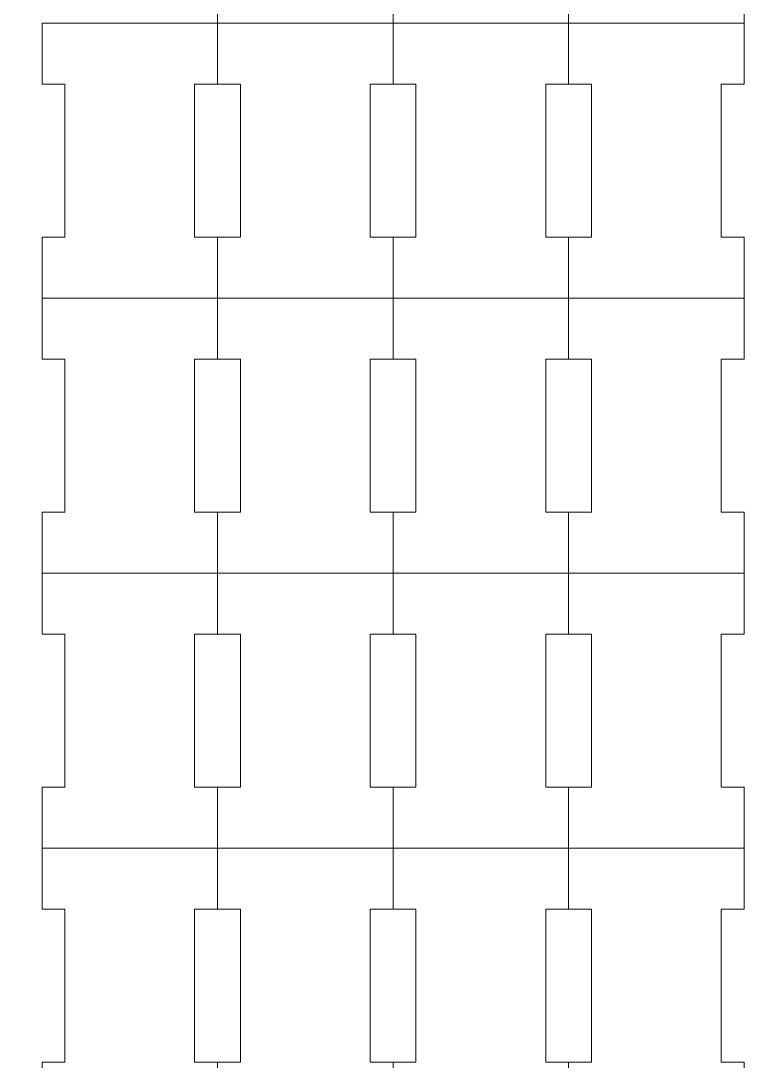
# Model space of a CAD drawing. Header units: millimetres. Extents: x -695 to 222, y -259 to 444.
# Drawn here: x 127.6 to 222.3, y 66.6 to 203 of the extents above; entities that cross this region are included whole.
import ezdxf

# ---------------------------------------------------------------- set-up
doc = ezdxf.new("R2010")
doc.units = ezdxf.units.MM
doc.header["$MEASUREMENT"] = 0
doc.layers.add('Camada 1', color=7, linetype='Continuous')

msp = doc.modelspace()

# ---------------------------------------------------------------- linework, layer by layer
at = {"layer": 'Camada 1', "color": 250, "lineweight": 9}
for points, knots in [([(154.7426, -174.9683), (154.7426, -174.9683), (154.6565, -174.9207), (154.6565, -174.9207), (154.6565, -174.9207), (154.4262, -174.7937), (154.195, -174.666), (153.9602, -174.5358), (153.9602, -174.5358), (135.4719, -163.0788), (135.844, -157.5013), (124.2362, -140.2521), (124.2362, -140.2521), (124.2362, -140.2521), (62.4888, -34.5565), (62.4888, -34.5565), (62.4888, -34.5565), (44.5784, -3.535), (17.9238, 41.3993), (0.0134, 72.4199), (0.0134, 72.4199), (-10.9435, 91.3978), (-12.6405, 95.4556), (-13.0009, 116.2374), (-13.0009, 116.2374), (-12.3235, 137.9772), (-7.3072, 140.444), (1.8275, 159.1211), (1.8275, 159.1211), (1.8275, 159.1211), (62.489, 265.444), (62.489, 265.444), (62.489, 265.444), (80.3989, 296.4654), (105.9857, 342.0165), (123.8953, 373.0373), (123.8953, 373.0373), (134.8521, 392.0151), (136.8375, 395.1035), (154.6551, 405.8073)], [0, 0, 0, 0, 0.09090909, 0.09090909, 0.09090909, 0.09090909, 0.18181818, 0.18181818, 0.18181818, 0.18181818, 0.27272727, 0.27272727, 0.27272727, 0.27272727, 0.36363636, 0.36363636, 0.36363636, 0.36363636, 0.45454545, 0.45454545, 0.45454545, 0.45454545, 0.54545455, 0.54545455, 0.54545455, 0.54545455, 0.63636364, 0.63636364, 0.63636364, 0.63636364, 0.72727273, 0.72727273, 0.72727273, 0.72727273, 0.81818182, 0.81818182, 0.81818182, 0.81818182, 1, 1, 1, 1]), ([(172.5403, 374.8289), (172.5403, 374.8289), (167.1963, 384.085), (167.1963, 384.085), (167.1963, 384.085), (167.1963, 384.085), (173.1469, 385.0678), (173.1469, 385.0678), (173.1469, 385.0678), (173.1469, 385.0678), (164.3993, 400.3139), (164.3993, 400.3139), (164.3993, 400.3139), (164.3993, 400.3139), (160.283, 396.0595), (160.283, 396.0595), (160.283, 396.0595), (160.283, 396.0595), (154.6551, 405.8073), (154.6551, 405.8073), (154.6551, 405.8073), (154.6551, 405.8073), (160.283, 396.0595), (160.283, 396.0595), (160.283, 396.0595), (160.283, 396.0595), (164.3993, 400.3139), (164.3993, 400.3139), (164.3993, 400.3139), (164.3993, 400.3139), (173.1469, 385.0678), (173.1469, 385.0678), (173.1469, 385.0678), (173.1469, 385.0678), (167.1963, 384.085), (167.1963, 384.085), (167.1963, 384.085), (167.1963, 384.085), (172.5403, 374.8289), (172.5403, 374.8289), (172.5403, 374.8289), (172.5403, 374.8289), (172.5036, 374.8068), (172.5036, 374.8068), (172.5036, 374.8068), (157.1657, 365.5457), (154.7163, 362.2764), (145.0626, 345.5552), (145.0626, 345.5552), (129.0636, 317.8437), (106.2066, 277.1525), (90.2073, 249.4408), (90.2073, 249.4408), (90.2073, 249.4408), (36.018, 154.4613), (36.018, 154.4613), (36.018, 154.4613), (27.8576, 137.7768), (23.3765, 135.5732), (22.7714, 116.1527), (22.7714, 116.1527), (23.0934, 97.5881), (24.6095, 93.9631), (34.3972, 77.0102), (34.3972, 77.0102), (50.3966, 49.2988), (74.2079, 9.1587), (90.2073, -18.5531), (90.2073, -18.5531), (90.2073, -18.5531), (145.3668, -112.9723), (145.3668, -112.9723), (145.3668, -112.9723), (155.7364, -128.3812), (155.4038, -133.3638), (171.9196, -143.5984), (171.9196, -143.5984), (171.9196, -143.5984), (172.5403, -143.9415), (172.5403, -143.9415), (172.5403, -143.9415), (172.5403, -143.9415), (167.1965, -153.1975), (167.1965, -153.1975), (167.1965, -153.1975), (167.1965, -153.1975), (163.3701, -148.5356), (163.3701, -148.5356), (163.3701, -148.5356), (163.3701, -148.5356), (154.5404, -163.7341), (154.5404, -163.7341), (154.5404, -163.7341), (154.5404, -163.7341), (160.283, -165.1723), (160.283, -165.1723), (160.283, -165.1723), (160.283, -165.1723), (154.6551, -174.9199), (154.6551, -174.9199), (154.6551, -174.9199), (154.6551, -174.9199), (160.283, -165.1723), (160.283, -165.1723), (160.283, -165.1723), (160.283, -165.1723), (154.5404, -163.7341), (154.5404, -163.7341), (154.5404, -163.7341), (154.5404, -163.7341), (163.3701, -148.5356), (163.3701, -148.5356), (163.3701, -148.5356), (163.3701, -148.5356), (167.1965, -153.1975), (167.1965, -153.1975), (167.1965, -153.1975), (167.1965, -153.1975), (172.5403, -143.9415), (172.5403, -143.9415), (172.5403, -143.9415), (172.5403, -143.9415), (172.5836, -143.9654), (172.5836, -143.9654)], [0, 0, 0, 0, 0.03125, 0.03125, 0.03125, 0.03125, 0.0625, 0.0625, 0.0625, 0.0625, 0.09375, 0.09375, 0.09375, 0.09375, 0.125, 0.125, 0.125, 0.125, 0.15625, 0.15625, 0.15625, 0.15625, 0.1875, 0.1875, 0.1875, 0.1875, 0.21875, 0.21875, 0.21875, 0.21875, 0.25, 0.25, 0.25, 0.25, 0.28125, 0.28125, 0.28125, 0.28125, 0.3125, 0.3125, 0.3125, 0.3125, 0.34375, 0.34375, 0.34375, 0.34375, 0.375, 0.375, 0.375, 0.375, 0.40625, 0.40625, 0.40625, 0.40625, 0.4375, 0.4375, 0.4375, 0.4375, 0.46875, 0.46875, 0.46875, 0.46875, 0.5, 0.5, 0.5, 0.5, 0.53125, 0.53125, 0.53125, 0.53125, 0.5625, 0.5625, 0.5625, 0.5625, 0.59375, 0.59375, 0.59375, 0.59375, 0.625, 0.625, 0.625, 0.625, 0.65625, 0.65625, 0.65625, 0.65625, 0.6875, 0.6875, 0.6875, 0.6875, 0.71875, 0.71875, 0.71875, 0.71875, 0.75, 0.75, 0.75, 0.75, 0.78125, 0.78125, 0.78125, 0.78125, 0.8125, 0.8125, 0.8125, 0.8125, 0.84375, 0.84375, 0.84375, 0.84375, 0.875, 0.875, 0.875, 0.875, 0.90625, 0.90625, 0.90625, 0.90625, 0.9375, 0.9375, 0.9375, 0.9375, 1, 1, 1, 1]), ([(202.7188, -177.8596), (202.7188, -177.8596), (202.6327, -177.812), (202.6327, -177.812), (202.6327, -177.812), (202.4024, -177.685), (202.1712, -177.5573), (201.9364, -177.4271), (201.9364, -177.4271), (183.4481, -165.9701), (183.8202, -160.3926), (172.2124, -143.1434), (172.2124, -143.1434), (172.2124, -143.1434), (110.465, -37.4478), (110.465, -37.4478), (110.465, -37.4478), (92.5546, -6.4263), (65.9, 38.508), (47.9896, 69.5286), (47.9896, 69.5286), (37.0327, 88.5065), (35.3357, 92.5643), (34.9753, 113.3461), (34.9753, 113.3461), (35.6527, 135.0859), (40.669, 137.5527), (49.8037, 156.2298), (49.8037, 156.2298), (49.8037, 156.2298), (110.4652, 262.5527), (110.4652, 262.5527), (110.4652, 262.5527), (128.3751, 293.5741), (153.9619, 339.1252), (171.8715, 370.146), (171.8715, 370.146), (182.8283, 389.1238), (184.8137, 392.2122), (202.6313, 402.916)], [0, 0, 0, 0, 0.09090909, 0.09090909, 0.09090909, 0.09090909, 0.18181818, 0.18181818, 0.18181818, 0.18181818, 0.27272727, 0.27272727, 0.27272727, 0.27272727, 0.36363636, 0.36363636, 0.36363636, 0.36363636, 0.45454545, 0.45454545, 0.45454545, 0.45454545, 0.54545455, 0.54545455, 0.54545455, 0.54545455, 0.63636364, 0.63636364, 0.63636364, 0.63636364, 0.72727273, 0.72727273, 0.72727273, 0.72727273, 0.81818182, 0.81818182, 0.81818182, 0.81818182, 1, 1, 1, 1]), ([(220.5165, 371.9376), (220.5165, 371.9376), (215.1725, 381.1937), (215.1725, 381.1937), (215.1725, 381.1937), (215.1725, 381.1937), (221.1231, 382.1765), (221.1231, 382.1765), (221.1231, 382.1765), (221.1231, 382.1765), (212.3755, 397.4226), (212.3755, 397.4226), (212.3755, 397.4226), (212.3755, 397.4226), (208.2592, 393.1682), (208.2592, 393.1682), (208.2592, 393.1682), (208.2592, 393.1682), (202.6313, 402.916), (202.6313, 402.916), (202.6313, 402.916), (202.6313, 402.916), (208.2592, 393.1682), (208.2592, 393.1682), (208.2592, 393.1682), (208.2592, 393.1682), (212.3755, 397.4226), (212.3755, 397.4226), (212.3755, 397.4226), (212.3755, 397.4226), (221.1231, 382.1765), (221.1231, 382.1765), (221.1231, 382.1765), (221.1231, 382.1765), (215.1725, 381.1937), (215.1725, 381.1937), (215.1725, 381.1937), (215.1725, 381.1937), (220.5165, 371.9376), (220.5165, 371.9376), (220.5165, 371.9376), (220.5165, 371.9376), (220.4798, 371.9155), (220.4798, 371.9155), (220.4798, 371.9155), (205.1419, 362.6544), (202.6925, 359.3851), (193.0388, 342.6639), (193.0388, 342.6639), (177.0398, 314.9524), (154.1828, 274.2612), (138.1835, 246.5495), (138.1835, 246.5495), (138.1835, 246.5495), (83.9942, 151.57), (83.9942, 151.57), (83.9942, 151.57), (75.8338, 134.8855), (71.3527, 132.6819), (70.7476, 113.2614), (70.7476, 113.2614), (71.0696, 94.6968), (72.5857, 91.0718), (82.3734, 74.1189), (82.3734, 74.1189), (98.3728, 46.4075), (122.1841, 6.2674), (138.1835, -21.4444), (138.1835, -21.4444), (138.1835, -21.4444), (193.343, -115.8636), (193.343, -115.8636), (193.343, -115.8636), (203.7126, -131.2725), (203.38, -136.2551), (219.8958, -146.4897), (219.8958, -146.4897), (219.8958, -146.4897), (220.5165, -146.8328), (220.5165, -146.8328), (220.5165, -146.8328), (220.5165, -146.8328), (215.1727, -156.0888), (215.1727, -156.0888), (215.1727, -156.0888), (215.1727, -156.0888), (211.3463, -151.4269), (211.3463, -151.4269), (211.3463, -151.4269), (211.3463, -151.4269), (202.5166, -166.6254), (202.5166, -166.6254), (202.5166, -166.6254), (202.5166, -166.6254), (208.2592, -168.0636), (208.2592, -168.0636), (208.2592, -168.0636), (208.2592, -168.0636), (202.6313, -177.8112), (202.6313, -177.8112), (202.6313, -177.8112), (202.6313, -177.8112), (208.2592, -168.0636), (208.2592, -168.0636), (208.2592, -168.0636), (208.2592, -168.0636), (202.5166, -166.6254), (202.5166, -166.6254), (202.5166, -166.6254), (202.5166, -166.6254), (211.3463, -151.4269), (211.3463, -151.4269), (211.3463, -151.4269), (211.3463, -151.4269), (215.1727, -156.0888), (215.1727, -156.0888), (215.1727, -156.0888), (215.1727, -156.0888), (220.5165, -146.8328), (220.5165, -146.8328), (220.5165, -146.8328), (220.5165, -146.8328), (220.5598, -146.8567), (220.5598, -146.8567)], [0, 0, 0, 0, 0.03125, 0.03125, 0.03125, 0.03125, 0.0625, 0.0625, 0.0625, 0.0625, 0.09375, 0.09375, 0.09375, 0.09375, 0.125, 0.125, 0.125, 0.125, 0.15625, 0.15625, 0.15625, 0.15625, 0.1875, 0.1875, 0.1875, 0.1875, 0.21875, 0.21875, 0.21875, 0.21875, 0.25, 0.25, 0.25, 0.25, 0.28125, 0.28125, 0.28125, 0.28125, 0.3125, 0.3125, 0.3125, 0.3125, 0.34375, 0.34375, 0.34375, 0.34375, 0.375, 0.375, 0.375, 0.375, 0.40625, 0.40625, 0.40625, 0.40625, 0.4375, 0.4375, 0.4375, 0.4375, 0.46875, 0.46875, 0.46875, 0.46875, 0.5, 0.5, 0.5, 0.5, 0.53125, 0.53125, 0.53125, 0.53125, 0.5625, 0.5625, 0.5625, 0.5625, 0.59375, 0.59375, 0.59375, 0.59375, 0.625, 0.625, 0.625, 0.625, 0.65625, 0.65625, 0.65625, 0.65625, 0.6875, 0.6875, 0.6875, 0.6875, 0.71875, 0.71875, 0.71875, 0.71875, 0.75, 0.75, 0.75, 0.75, 0.78125, 0.78125, 0.78125, 0.78125, 0.8125, 0.8125, 0.8125, 0.8125, 0.84375, 0.84375, 0.84375, 0.84375, 0.875, 0.875, 0.875, 0.875, 0.90625, 0.90625, 0.90625, 0.90625, 0.9375, 0.9375, 0.9375, 0.9375, 1, 1, 1, 1])]:
    msp.add_open_spline(points, degree=3, knots=knots, dxfattribs=at)
at = {"layer": 'Camada 1', "color": 250, "lineweight": 20}
for points in [[(156.3302, 202.6761), (156.3302, 202.6761), (156.3302, 202.6762), (156.3302, 202.6762), (156.3302, 202.6762), (156.3302, 202.6762), (173.3302, 202.6762), (173.3302, 202.6762), (173.3302, 202.6762), (173.3302, 202.6762), (173.3302, 202.6761), (173.3302, 202.6761), (173.3302, 202.6761), (173.3302, 202.6761), (176.3302, 202.6761), (176.3302, 202.6761), (176.3302, 202.6761), (176.3302, 202.6761), (176.3302, 210.6761), (176.3302, 210.6761), (176.3302, 210.6761), (176.3302, 210.6761), (173.3302, 210.6761), (173.3302, 210.6761), (173.3302, 210.6761), (173.3302, 210.6761), (173.3302, 230.7353), (173.3302, 230.7353), (173.3302, 230.7353), (173.3302, 230.7353), (176.3302, 230.7353), (176.3302, 230.7353), (176.3302, 230.7353), (176.3302, 230.7353), (176.3302, 238.7353), (176.3302, 238.7353), (176.3302, 238.7353), (176.3302, 238.7353), (173.3302, 238.7353), (173.3302, 238.7353), (173.3302, 238.7353), (173.3302, 238.7353), (173.3302, 238.7352), (173.3302, 238.7352), (173.3302, 238.7352), (173.3302, 238.7352), (156.3302, 238.7352), (156.3302, 238.7352), (156.3302, 238.7352), (156.3302, 238.7352), (156.3302, 238.7353), (156.3302, 238.7353), (156.3302, 238.7353), (156.3302, 238.7353), (153.3302, 238.7353), (153.3302, 238.7353), (153.3302, 238.7353), (153.3302, 238.7353), (153.3302, 230.7353), (153.3302, 230.7353), (153.3302, 230.7353), (153.3302, 230.7353), (156.3302, 230.7353), (156.3302, 230.7353), (156.3302, 230.7353), (156.3302, 230.7353), (156.3302, 210.6761), (156.3302, 210.6761), (156.3302, 210.6761), (156.3302, 210.6761), (153.3302, 210.6761), (153.3302, 210.6761), (153.3302, 210.6761), (153.3302, 210.6761), (153.3302, 202.6761), (153.3302, 202.6761), (153.3302, 202.6761), (153.3302, 202.6761), (156.3302, 202.6761), (156.3302, 202.6761)], [(196.3302, 202.6761), (196.3302, 202.6761), (196.3302, 202.6762), (196.3302, 202.6762), (196.3302, 202.6762), (196.3302, 202.6762), (179.3302, 202.6762), (179.3302, 202.6762), (179.3302, 202.6762), (179.3302, 202.6762), (179.3302, 202.6761), (179.3302, 202.6761), (179.3302, 202.6761), (179.3302, 202.6761), (176.3302, 202.6761), (176.3302, 202.6761), (176.3302, 202.6761), (176.3302, 202.6761), (176.3302, 210.6761), (176.3302, 210.6761), (176.3302, 210.6761), (176.3302, 210.6761), (179.3302, 210.6761), (179.3302, 210.6761), (179.3302, 210.6761), (179.3302, 210.6761), (179.3302, 230.7353), (179.3302, 230.7353), (179.3302, 230.7353), (179.3302, 230.7353), (176.3302, 230.7353), (176.3302, 230.7353), (176.3302, 230.7353), (176.3302, 230.7353), (176.3302, 238.7353), (176.3302, 238.7353), (176.3302, 238.7353), (176.3302, 238.7353), (179.3302, 238.7353), (179.3302, 238.7353), (179.3302, 238.7353), (179.3302, 238.7353), (179.3302, 238.7352), (179.3302, 238.7352), (179.3302, 238.7352), (179.3302, 238.7352), (196.3302, 238.7352), (196.3302, 238.7352), (196.3302, 238.7352), (196.3302, 238.7352), (196.3302, 238.7353), (196.3302, 238.7353), (196.3302, 238.7353), (196.3302, 238.7353), (199.3302, 238.7353), (199.3302, 238.7353), (199.3302, 238.7353), (199.3302, 238.7353), (199.3302, 230.7353), (199.3302, 230.7353), (199.3302, 230.7353), (199.3302, 230.7353), (196.3302, 230.7353), (196.3302, 230.7353), (196.3302, 230.7353), (196.3302, 230.7353), (196.3302, 210.6761), (196.3302, 210.6761), (196.3302, 210.6761), (196.3302, 210.6761), (199.3302, 210.6761), (199.3302, 210.6761), (199.3302, 210.6761), (199.3302, 210.6761), (199.3302, 202.6761), (199.3302, 202.6761), (199.3302, 202.6761), (199.3302, 202.6761), (196.3302, 202.6761), (196.3302, 202.6761)], [(202.3302, 202.6761), (202.3302, 202.6761), (202.3302, 202.6762), (202.3302, 202.6762), (202.3302, 202.6762), (202.3302, 202.6762), (219.3302, 202.6762), (219.3302, 202.6762), (219.3302, 202.6762), (219.3302, 202.6762), (219.3302, 202.6761), (219.3302, 202.6761), (219.3302, 202.6761), (219.3302, 202.6761), (222.3302, 202.6761), (222.3302, 202.6761), (222.3302, 202.6761), (222.3302, 202.6761), (222.3302, 210.6761), (222.3302, 210.6761), (222.3302, 210.6761), (222.3302, 210.6761), (219.3302, 210.6761), (219.3302, 210.6761), (219.3302, 210.6761), (219.3302, 210.6761), (219.3302, 230.7353), (219.3302, 230.7353), (219.3302, 230.7353), (219.3302, 230.7353), (222.3302, 230.7353), (222.3302, 230.7353), (222.3302, 230.7353), (222.3302, 230.7353), (222.3302, 238.7353), (222.3302, 238.7353), (222.3302, 238.7353), (222.3302, 238.7353), (219.3302, 238.7353), (219.3302, 238.7353), (219.3302, 238.7353), (219.3302, 238.7353), (219.3302, 238.7352), (219.3302, 238.7352), (219.3302, 238.7352), (219.3302, 238.7352), (202.3302, 238.7352), (202.3302, 238.7352), (202.3302, 238.7352), (202.3302, 238.7352), (202.3302, 238.7353), (202.3302, 238.7353), (202.3302, 238.7353), (202.3302, 238.7353), (199.3302, 238.7353), (199.3302, 238.7353), (199.3302, 238.7353), (199.3302, 238.7353), (199.3302, 230.7353), (199.3302, 230.7353), (199.3302, 230.7353), (199.3302, 230.7353), (202.3302, 230.7353), (202.3302, 230.7353), (202.3302, 230.7353), (202.3302, 230.7353), (202.3302, 210.6761), (202.3302, 210.6761), (202.3302, 210.6761), (202.3302, 210.6761), (199.3302, 210.6761), (199.3302, 210.6761), (199.3302, 210.6761), (199.3302, 210.6761), (199.3302, 202.6761), (199.3302, 202.6761), (199.3302, 202.6761), (199.3302, 202.6761), (202.3302, 202.6761), (202.3302, 202.6761)], [(150.3302, 202.6761), (150.3302, 202.6761), (150.3302, 202.676), (150.3302, 202.676), (150.3302, 202.676), (150.3302, 202.676), (133.3302, 202.676), (133.3302, 202.676), (133.3302, 202.676), (133.3302, 202.676), (133.3302, 202.6761), (133.3302, 202.6761), (133.3302, 202.6761), (133.3302, 202.6761), (130.3302, 202.6761), (130.3302, 202.6761), (130.3302, 202.6761), (130.3302, 202.6761), (130.3302, 194.6761), (130.3302, 194.6761), (130.3302, 194.6761), (130.3302, 194.6761), (133.3302, 194.6761), (133.3302, 194.6761), (133.3302, 194.6761), (133.3302, 194.6761), (133.3302, 174.6169), (133.3302, 174.6169), (133.3302, 174.6169), (133.3302, 174.6169), (130.3302, 174.6169), (130.3302, 174.6169), (130.3302, 174.6169), (130.3302, 174.6169), (130.3302, 166.6169), (130.3302, 166.6169), (130.3302, 166.6169), (130.3302, 166.6169), (133.3302, 166.6169), (133.3302, 166.6169), (133.3302, 166.6169), (133.3302, 166.6169), (133.3302, 166.617), (133.3302, 166.617), (133.3302, 166.617), (133.3302, 166.617), (150.3302, 166.617), (150.3302, 166.617), (150.3302, 166.617), (150.3302, 166.617), (150.3302, 166.6169), (150.3302, 166.6169), (150.3302, 166.6169), (150.3302, 166.6169), (153.3302, 166.6169), (153.3302, 166.6169), (153.3302, 166.6169), (153.3302, 166.6169), (153.3302, 174.6169), (153.3302, 174.6169), (153.3302, 174.6169), (153.3302, 174.6169), (150.3302, 174.6169), (150.3302, 174.6169), (150.3302, 174.6169), (150.3302, 174.6169), (150.3302, 194.6761), (150.3302, 194.6761), (150.3302, 194.6761), (150.3302, 194.6761), (153.3302, 194.6761), (153.3302, 194.6761), (153.3302, 194.6761), (153.3302, 194.6761), (153.3302, 202.6761), (153.3302, 202.6761), (153.3302, 202.6761), (153.3302, 202.6761), (150.3302, 202.6761), (150.3302, 202.6761)], [(156.3302, 202.6761), (156.3302, 202.6761), (156.3302, 202.676), (156.3302, 202.676), (156.3302, 202.676), (156.3302, 202.676), (173.3302, 202.676), (173.3302, 202.676), (173.3302, 202.676), (173.3302, 202.676), (173.3302, 202.6761), (173.3302, 202.6761), (173.3302, 202.6761), (173.3302, 202.6761), (176.3302, 202.6761), (176.3302, 202.6761), (176.3302, 202.6761), (176.3302, 202.6761), (176.3302, 194.6761), (176.3302, 194.6761), (176.3302, 194.6761), (176.3302, 194.6761), (173.3302, 194.6761), (173.3302, 194.6761), (173.3302, 194.6761), (173.3302, 194.6761), (173.3302, 174.6169), (173.3302, 174.6169), (173.3302, 174.6169), (173.3302, 174.6169), (176.3302, 174.6169), (176.3302, 174.6169), (176.3302, 174.6169), (176.3302, 174.6169), (176.3302, 166.6169), (176.3302, 166.6169), (176.3302, 166.6169), (176.3302, 166.6169), (173.3302, 166.6169), (173.3302, 166.6169), (173.3302, 166.6169), (173.3302, 166.6169), (173.3302, 166.617), (173.3302, 166.617), (173.3302, 166.617), (173.3302, 166.617), (156.3302, 166.617), (156.3302, 166.617), (156.3302, 166.617), (156.3302, 166.617), (156.3302, 166.6169), (156.3302, 166.6169), (156.3302, 166.6169), (156.3302, 166.6169), (153.3302, 166.6169), (153.3302, 166.6169), (153.3302, 166.6169), (153.3302, 166.6169), (153.3302, 174.6169), (153.3302, 174.6169), (153.3302, 174.6169), (153.3302, 174.6169), (156.3302, 174.6169), (156.3302, 174.6169), (156.3302, 174.6169), (156.3302, 174.6169), (156.3302, 194.6761), (156.3302, 194.6761), (156.3302, 194.6761), (156.3302, 194.6761), (153.3302, 194.6761), (153.3302, 194.6761), (153.3302, 194.6761), (153.3302, 194.6761), (153.3302, 202.6761), (153.3302, 202.6761), (153.3302, 202.6761), (153.3302, 202.6761), (156.3302, 202.6761), (156.3302, 202.6761)], [(196.3302, 202.6761), (196.3302, 202.6761), (196.3302, 202.676), (196.3302, 202.676), (196.3302, 202.676), (196.3302, 202.676), (179.3302, 202.676), (179.3302, 202.676), (179.3302, 202.676), (179.3302, 202.676), (179.3302, 202.6761), (179.3302, 202.6761), (179.3302, 202.6761), (179.3302, 202.6761), (176.3302, 202.6761), (176.3302, 202.6761), (176.3302, 202.6761), (176.3302, 202.6761), (176.3302, 194.6761), (176.3302, 194.6761), (176.3302, 194.6761), (176.3302, 194.6761), (179.3302, 194.6761), (179.3302, 194.6761), (179.3302, 194.6761), (179.3302, 194.6761), (179.3302, 174.6169), (179.3302, 174.6169), (179.3302, 174.6169), (179.3302, 174.6169), (176.3302, 174.6169), (176.3302, 174.6169), (176.3302, 174.6169), (176.3302, 174.6169), (176.3302, 166.6169), (176.3302, 166.6169), (176.3302, 166.6169), (176.3302, 166.6169), (179.3302, 166.6169), (179.3302, 166.6169), (179.3302, 166.6169), (179.3302, 166.6169), (179.3302, 166.617), (179.3302, 166.617), (179.3302, 166.617), (179.3302, 166.617), (196.3302, 166.617), (196.3302, 166.617), (196.3302, 166.617), (196.3302, 166.617), (196.3302, 166.6169), (196.3302, 166.6169), (196.3302, 166.6169), (196.3302, 166.6169), (199.3302, 166.6169), (199.3302, 166.6169), (199.3302, 166.6169), (199.3302, 166.6169), (199.3302, 174.6169), (199.3302, 174.6169), (199.3302, 174.6169), (199.3302, 174.6169), (196.3302, 174.6169), (196.3302, 174.6169), (196.3302, 174.6169), (196.3302, 174.6169), (196.3302, 194.6761), (196.3302, 194.6761), (196.3302, 194.6761), (196.3302, 194.6761), (199.3302, 194.6761), (199.3302, 194.6761), (199.3302, 194.6761), (199.3302, 194.6761), (199.3302, 202.6761), (199.3302, 202.6761), (199.3302, 202.6761), (199.3302, 202.6761), (196.3302, 202.6761), (196.3302, 202.6761)], [(202.3302, 202.6761), (202.3302, 202.6761), (202.3302, 202.676), (202.3302, 202.676), (202.3302, 202.676), (202.3302, 202.676), (219.3302, 202.676), (219.3302, 202.676), (219.3302, 202.676), (219.3302, 202.676), (219.3302, 202.6761), (219.3302, 202.6761), (219.3302, 202.6761), (219.3302, 202.6761), (222.3302, 202.6761), (222.3302, 202.6761), (222.3302, 202.6761), (222.3302, 202.6761), (222.3302, 194.6761), (222.3302, 194.6761), (222.3302, 194.6761), (222.3302, 194.6761), (219.3302, 194.6761), (219.3302, 194.6761), (219.3302, 194.6761), (219.3302, 194.6761), (219.3302, 174.6169), (219.3302, 174.6169), (219.3302, 174.6169), (219.3302, 174.6169), (222.3302, 174.6169), (222.3302, 174.6169), (222.3302, 174.6169), (222.3302, 174.6169), (222.3302, 166.6169), (222.3302, 166.6169), (222.3302, 166.6169), (222.3302, 166.6169), (219.3302, 166.6169), (219.3302, 166.6169), (219.3302, 166.6169), (219.3302, 166.6169), (219.3302, 166.617), (219.3302, 166.617), (219.3302, 166.617), (219.3302, 166.617), (202.3302, 166.617), (202.3302, 166.617), (202.3302, 166.617), (202.3302, 166.617), (202.3302, 166.6169), (202.3302, 166.6169), (202.3302, 166.6169), (202.3302, 166.6169), (199.3302, 166.6169), (199.3302, 166.6169), (199.3302, 166.6169), (199.3302, 166.6169), (199.3302, 174.6169), (199.3302, 174.6169), (199.3302, 174.6169), (199.3302, 174.6169), (202.3302, 174.6169), (202.3302, 174.6169), (202.3302, 174.6169), (202.3302, 174.6169), (202.3302, 194.6761), (202.3302, 194.6761), (202.3302, 194.6761), (202.3302, 194.6761), (199.3302, 194.6761), (199.3302, 194.6761), (199.3302, 194.6761), (199.3302, 194.6761), (199.3302, 202.6761), (199.3302, 202.6761), (199.3302, 202.6761), (199.3302, 202.6761), (202.3302, 202.6761), (202.3302, 202.6761)], [(150.3302, 130.5577), (150.3302, 130.5577), (150.3302, 130.5578), (150.3302, 130.5578), (150.3302, 130.5578), (150.3302, 130.5578), (133.3302, 130.5578), (133.3302, 130.5578), (133.3302, 130.5578), (133.3302, 130.5578), (133.3302, 130.5577), (133.3302, 130.5577), (133.3302, 130.5577), (133.3302, 130.5577), (130.3302, 130.5577), (130.3302, 130.5577), (130.3302, 130.5577), (130.3302, 130.5577), (130.3302, 138.5577), (130.3302, 138.5577), (130.3302, 138.5577), (130.3302, 138.5577), (133.3302, 138.5577), (133.3302, 138.5577), (133.3302, 138.5577), (133.3302, 138.5577), (133.3302, 158.6169), (133.3302, 158.6169), (133.3302, 158.6169), (133.3302, 158.6169), (130.3302, 158.6169), (130.3302, 158.6169), (130.3302, 158.6169), (130.3302, 158.6169), (130.3302, 166.6169), (130.3302, 166.6169), (130.3302, 166.6169), (130.3302, 166.6169), (133.3302, 166.6169), (133.3302, 166.6169), (133.3302, 166.6169), (133.3302, 166.6169), (133.3302, 166.6168), (133.3302, 166.6168), (133.3302, 166.6168), (133.3302, 166.6168), (150.3302, 166.6168), (150.3302, 166.6168), (150.3302, 166.6168), (150.3302, 166.6168), (150.3302, 166.6169), (150.3302, 166.6169), (150.3302, 166.6169), (150.3302, 166.6169), (153.3302, 166.6169), (153.3302, 166.6169), (153.3302, 166.6169), (153.3302, 166.6169), (153.3302, 158.6169), (153.3302, 158.6169), (153.3302, 158.6169), (153.3302, 158.6169), (150.3302, 158.6169), (150.3302, 158.6169), (150.3302, 158.6169), (150.3302, 158.6169), (150.3302, 138.5577), (150.3302, 138.5577), (150.3302, 138.5577), (150.3302, 138.5577), (153.3302, 138.5577), (153.3302, 138.5577), (153.3302, 138.5577), (153.3302, 138.5577), (153.3302, 130.5577), (153.3302, 130.5577), (153.3302, 130.5577), (153.3302, 130.5577), (150.3302, 130.5577), (150.3302, 130.5577)], [(156.3302, 130.5577), (156.3302, 130.5577), (156.3302, 130.5578), (156.3302, 130.5578), (156.3302, 130.5578), (156.3302, 130.5578), (173.3302, 130.5578), (173.3302, 130.5578), (173.3302, 130.5578), (173.3302, 130.5578), (173.3302, 130.5577), (173.3302, 130.5577), (173.3302, 130.5577), (173.3302, 130.5577), (176.3302, 130.5577), (176.3302, 130.5577), (176.3302, 130.5577), (176.3302, 130.5577), (176.3302, 138.5577), (176.3302, 138.5577), (176.3302, 138.5577), (176.3302, 138.5577), (173.3302, 138.5577), (173.3302, 138.5577), (173.3302, 138.5577), (173.3302, 138.5577), (173.3302, 158.6169), (173.3302, 158.6169), (173.3302, 158.6169), (173.3302, 158.6169), (176.3302, 158.6169), (176.3302, 158.6169), (176.3302, 158.6169), (176.3302, 158.6169), (176.3302, 166.6169), (176.3302, 166.6169), (176.3302, 166.6169), (176.3302, 166.6169), (173.3302, 166.6169), (173.3302, 166.6169), (173.3302, 166.6169), (173.3302, 166.6169), (173.3302, 166.6168), (173.3302, 166.6168), (173.3302, 166.6168), (173.3302, 166.6168), (156.3302, 166.6168), (156.3302, 166.6168), (156.3302, 166.6168), (156.3302, 166.6168), (156.3302, 166.6169), (156.3302, 166.6169), (156.3302, 166.6169), (156.3302, 166.6169), (153.3302, 166.6169), (153.3302, 166.6169), (153.3302, 166.6169), (153.3302, 166.6169), (153.3302, 158.6169), (153.3302, 158.6169), (153.3302, 158.6169), (153.3302, 158.6169), (156.3302, 158.6169), (156.3302, 158.6169), (156.3302, 158.6169), (156.3302, 158.6169), (156.3302, 138.5577), (156.3302, 138.5577), (156.3302, 138.5577), (156.3302, 138.5577), (153.3302, 138.5577), (153.3302, 138.5577), (153.3302, 138.5577), (153.3302, 138.5577), (153.3302, 130.5577), (153.3302, 130.5577), (153.3302, 130.5577), (153.3302, 130.5577), (156.3302, 130.5577), (156.3302, 130.5577)], [(196.3302, 130.5577), (196.3302, 130.5577), (196.3302, 130.5578), (196.3302, 130.5578), (196.3302, 130.5578), (196.3302, 130.5578), (179.3302, 130.5578), (179.3302, 130.5578), (179.3302, 130.5578), (179.3302, 130.5578), (179.3302, 130.5577), (179.3302, 130.5577), (179.3302, 130.5577), (179.3302, 130.5577), (176.3302, 130.5577), (176.3302, 130.5577), (176.3302, 130.5577), (176.3302, 130.5577), (176.3302, 138.5577), (176.3302, 138.5577), (176.3302, 138.5577), (176.3302, 138.5577), (179.3302, 138.5577), (179.3302, 138.5577), (179.3302, 138.5577), (179.3302, 138.5577), (179.3302, 158.6169), (179.3302, 158.6169), (179.3302, 158.6169), (179.3302, 158.6169), (176.3302, 158.6169), (176.3302, 158.6169), (176.3302, 158.6169), (176.3302, 158.6169), (176.3302, 166.6169), (176.3302, 166.6169), (176.3302, 166.6169), (176.3302, 166.6169), (179.3302, 166.6169), (179.3302, 166.6169), (179.3302, 166.6169), (179.3302, 166.6169), (179.3302, 166.6168), (179.3302, 166.6168), (179.3302, 166.6168), (179.3302, 166.6168), (196.3302, 166.6168), (196.3302, 166.6168), (196.3302, 166.6168), (196.3302, 166.6168), (196.3302, 166.6169), (196.3302, 166.6169), (196.3302, 166.6169), (196.3302, 166.6169), (199.3302, 166.6169), (199.3302, 166.6169), (199.3302, 166.6169), (199.3302, 166.6169), (199.3302, 158.6169), (199.3302, 158.6169), (199.3302, 158.6169), (199.3302, 158.6169), (196.3302, 158.6169), (196.3302, 158.6169), (196.3302, 158.6169), (196.3302, 158.6169), (196.3302, 138.5577), (196.3302, 138.5577), (196.3302, 138.5577), (196.3302, 138.5577), (199.3302, 138.5577), (199.3302, 138.5577), (199.3302, 138.5577), (199.3302, 138.5577), (199.3302, 130.5577), (199.3302, 130.5577), (199.3302, 130.5577), (199.3302, 130.5577), (196.3302, 130.5577), (196.3302, 130.5577)], [(202.3302, 130.5577), (202.3302, 130.5577), (202.3302, 130.5578), (202.3302, 130.5578), (202.3302, 130.5578), (202.3302, 130.5578), (219.3302, 130.5578), (219.3302, 130.5578), (219.3302, 130.5578), (219.3302, 130.5578), (219.3302, 130.5577), (219.3302, 130.5577), (219.3302, 130.5577), (219.3302, 130.5577), (222.3302, 130.5577), (222.3302, 130.5577), (222.3302, 130.5577), (222.3302, 130.5577), (222.3302, 138.5577), (222.3302, 138.5577), (222.3302, 138.5577), (222.3302, 138.5577), (219.3302, 138.5577), (219.3302, 138.5577), (219.3302, 138.5577), (219.3302, 138.5577), (219.3302, 158.6169), (219.3302, 158.6169), (219.3302, 158.6169), (219.3302, 158.6169), (222.3302, 158.6169), (222.3302, 158.6169), (222.3302, 158.6169), (222.3302, 158.6169), (222.3302, 166.6169), (222.3302, 166.6169), (222.3302, 166.6169), (222.3302, 166.6169), (219.3302, 166.6169), (219.3302, 166.6169), (219.3302, 166.6169), (219.3302, 166.6169), (219.3302, 166.6168), (219.3302, 166.6168), (219.3302, 166.6168), (219.3302, 166.6168), (202.3302, 166.6168), (202.3302, 166.6168), (202.3302, 166.6168), (202.3302, 166.6168), (202.3302, 166.6169), (202.3302, 166.6169), (202.3302, 166.6169), (202.3302, 166.6169), (199.3302, 166.6169), (199.3302, 166.6169), (199.3302, 166.6169), (199.3302, 166.6169), (199.3302, 158.6169), (199.3302, 158.6169), (199.3302, 158.6169), (199.3302, 158.6169), (202.3302, 158.6169), (202.3302, 158.6169), (202.3302, 158.6169), (202.3302, 158.6169), (202.3302, 138.5577), (202.3302, 138.5577), (202.3302, 138.5577), (202.3302, 138.5577), (199.3302, 138.5577), (199.3302, 138.5577), (199.3302, 138.5577), (199.3302, 138.5577), (199.3302, 130.5577), (199.3302, 130.5577), (199.3302, 130.5577), (199.3302, 130.5577), (202.3302, 130.5577), (202.3302, 130.5577)], [(150.3302, 130.5577), (150.3302, 130.5577), (150.3302, 130.5576), (150.3302, 130.5576), (150.3302, 130.5576), (150.3302, 130.5576), (133.3302, 130.5576), (133.3302, 130.5576), (133.3302, 130.5576), (133.3302, 130.5576), (133.3302, 130.5577), (133.3302, 130.5577), (133.3302, 130.5577), (133.3302, 130.5577), (130.3302, 130.5577), (130.3302, 130.5577), (130.3302, 130.5577), (130.3302, 130.5577), (130.3302, 122.5577), (130.3302, 122.5577), (130.3302, 122.5577), (130.3302, 122.5577), (133.3302, 122.5577), (133.3302, 122.5577), (133.3302, 122.5577), (133.3302, 122.5577), (133.3302, 102.4985), (133.3302, 102.4985), (133.3302, 102.4985), (133.3302, 102.4985), (130.3302, 102.4985), (130.3302, 102.4985), (130.3302, 102.4985), (130.3302, 102.4985), (130.3302, 94.4985), (130.3302, 94.4985), (130.3302, 94.4985), (130.3302, 94.4985), (133.3302, 94.4985), (133.3302, 94.4985), (133.3302, 94.4985), (133.3302, 94.4985), (133.3302, 94.4986), (133.3302, 94.4986), (133.3302, 94.4986), (133.3302, 94.4986), (150.3302, 94.4986), (150.3302, 94.4986), (150.3302, 94.4986), (150.3302, 94.4986), (150.3302, 94.4985), (150.3302, 94.4985), (150.3302, 94.4985), (150.3302, 94.4985), (153.3302, 94.4985), (153.3302, 94.4985), (153.3302, 94.4985), (153.3302, 94.4985), (153.3302, 102.4985), (153.3302, 102.4985), (153.3302, 102.4985), (153.3302, 102.4985), (150.3302, 102.4985), (150.3302, 102.4985), (150.3302, 102.4985), (150.3302, 102.4985), (150.3302, 122.5577), (150.3302, 122.5577), (150.3302, 122.5577), (150.3302, 122.5577), (153.3302, 122.5577), (153.3302, 122.5577), (153.3302, 122.5577), (153.3302, 122.5577), (153.3302, 130.5577), (153.3302, 130.5577), (153.3302, 130.5577), (153.3302, 130.5577), (150.3302, 130.5577), (150.3302, 130.5577)], [(156.3302, 130.5577), (156.3302, 130.5577), (156.3302, 130.5576), (156.3302, 130.5576), (156.3302, 130.5576), (156.3302, 130.5576), (173.3302, 130.5576), (173.3302, 130.5576), (173.3302, 130.5576), (173.3302, 130.5576), (173.3302, 130.5577), (173.3302, 130.5577), (173.3302, 130.5577), (173.3302, 130.5577), (176.3302, 130.5577), (176.3302, 130.5577), (176.3302, 130.5577), (176.3302, 130.5577), (176.3302, 122.5577), (176.3302, 122.5577), (176.3302, 122.5577), (176.3302, 122.5577), (173.3302, 122.5577), (173.3302, 122.5577), (173.3302, 122.5577), (173.3302, 122.5577), (173.3302, 102.4985), (173.3302, 102.4985), (173.3302, 102.4985), (173.3302, 102.4985), (176.3302, 102.4985), (176.3302, 102.4985), (176.3302, 102.4985), (176.3302, 102.4985), (176.3302, 94.4985), (176.3302, 94.4985), (176.3302, 94.4985), (176.3302, 94.4985), (173.3302, 94.4985), (173.3302, 94.4985), (173.3302, 94.4985), (173.3302, 94.4985), (173.3302, 94.4986), (173.3302, 94.4986), (173.3302, 94.4986), (173.3302, 94.4986), (156.3302, 94.4986), (156.3302, 94.4986), (156.3302, 94.4986), (156.3302, 94.4986), (156.3302, 94.4985), (156.3302, 94.4985), (156.3302, 94.4985), (156.3302, 94.4985), (153.3302, 94.4985), (153.3302, 94.4985), (153.3302, 94.4985), (153.3302, 94.4985), (153.3302, 102.4985), (153.3302, 102.4985), (153.3302, 102.4985), (153.3302, 102.4985), (156.3302, 102.4985), (156.3302, 102.4985), (156.3302, 102.4985), (156.3302, 102.4985), (156.3302, 122.5577), (156.3302, 122.5577), (156.3302, 122.5577), (156.3302, 122.5577), (153.3302, 122.5577), (153.3302, 122.5577), (153.3302, 122.5577), (153.3302, 122.5577), (153.3302, 130.5577), (153.3302, 130.5577), (153.3302, 130.5577), (153.3302, 130.5577), (156.3302, 130.5577), (156.3302, 130.5577)], [(196.3302, 130.5577), (196.3302, 130.5577), (196.3302, 130.5576), (196.3302, 130.5576), (196.3302, 130.5576), (196.3302, 130.5576), (179.3302, 130.5576), (179.3302, 130.5576), (179.3302, 130.5576), (179.3302, 130.5576), (179.3302, 130.5577), (179.3302, 130.5577), (179.3302, 130.5577), (179.3302, 130.5577), (176.3302, 130.5577), (176.3302, 130.5577), (176.3302, 130.5577), (176.3302, 130.5577), (176.3302, 122.5577), (176.3302, 122.5577), (176.3302, 122.5577), (176.3302, 122.5577), (179.3302, 122.5577), (179.3302, 122.5577), (179.3302, 122.5577), (179.3302, 122.5577), (179.3302, 102.4985), (179.3302, 102.4985), (179.3302, 102.4985), (179.3302, 102.4985), (176.3302, 102.4985), (176.3302, 102.4985), (176.3302, 102.4985), (176.3302, 102.4985), (176.3302, 94.4985), (176.3302, 94.4985), (176.3302, 94.4985), (176.3302, 94.4985), (179.3302, 94.4985), (179.3302, 94.4985), (179.3302, 94.4985), (179.3302, 94.4985), (179.3302, 94.4986), (179.3302, 94.4986), (179.3302, 94.4986), (179.3302, 94.4986), (196.3302, 94.4986), (196.3302, 94.4986), (196.3302, 94.4986), (196.3302, 94.4986), (196.3302, 94.4985), (196.3302, 94.4985), (196.3302, 94.4985), (196.3302, 94.4985), (199.3302, 94.4985), (199.3302, 94.4985), (199.3302, 94.4985), (199.3302, 94.4985), (199.3302, 102.4985), (199.3302, 102.4985), (199.3302, 102.4985), (199.3302, 102.4985), (196.3302, 102.4985), (196.3302, 102.4985), (196.3302, 102.4985), (196.3302, 102.4985), (196.3302, 122.5577), (196.3302, 122.5577), (196.3302, 122.5577), (196.3302, 122.5577), (199.3302, 122.5577), (199.3302, 122.5577), (199.3302, 122.5577), (199.3302, 122.5577), (199.3302, 130.5577), (199.3302, 130.5577), (199.3302, 130.5577), (199.3302, 130.5577), (196.3302, 130.5577), (196.3302, 130.5577)], [(202.3302, 130.5577), (202.3302, 130.5577), (202.3302, 130.5576), (202.3302, 130.5576), (202.3302, 130.5576), (202.3302, 130.5576), (219.3302, 130.5576), (219.3302, 130.5576), (219.3302, 130.5576), (219.3302, 130.5576), (219.3302, 130.5577), (219.3302, 130.5577), (219.3302, 130.5577), (219.3302, 130.5577), (222.3302, 130.5577), (222.3302, 130.5577), (222.3302, 130.5577), (222.3302, 130.5577), (222.3302, 122.5577), (222.3302, 122.5577), (222.3302, 122.5577), (222.3302, 122.5577), (219.3302, 122.5577), (219.3302, 122.5577), (219.3302, 122.5577), (219.3302, 122.5577), (219.3302, 102.4985), (219.3302, 102.4985), (219.3302, 102.4985), (219.3302, 102.4985), (222.3302, 102.4985), (222.3302, 102.4985), (222.3302, 102.4985), (222.3302, 102.4985), (222.3302, 94.4985), (222.3302, 94.4985), (222.3302, 94.4985), (222.3302, 94.4985), (219.3302, 94.4985), (219.3302, 94.4985), (219.3302, 94.4985), (219.3302, 94.4985), (219.3302, 94.4986), (219.3302, 94.4986), (219.3302, 94.4986), (219.3302, 94.4986), (202.3302, 94.4986), (202.3302, 94.4986), (202.3302, 94.4986), (202.3302, 94.4986), (202.3302, 94.4985), (202.3302, 94.4985), (202.3302, 94.4985), (202.3302, 94.4985), (199.3302, 94.4985), (199.3302, 94.4985), (199.3302, 94.4985), (199.3302, 94.4985), (199.3302, 102.4985), (199.3302, 102.4985), (199.3302, 102.4985), (199.3302, 102.4985), (202.3302, 102.4985), (202.3302, 102.4985), (202.3302, 102.4985), (202.3302, 102.4985), (202.3302, 122.5577), (202.3302, 122.5577), (202.3302, 122.5577), (202.3302, 122.5577), (199.3302, 122.5577), (199.3302, 122.5577), (199.3302, 122.5577), (199.3302, 122.5577), (199.3302, 130.5577), (199.3302, 130.5577), (199.3302, 130.5577), (199.3302, 130.5577), (202.3302, 130.5577), (202.3302, 130.5577)], [(150.3302, 58.4393), (150.3302, 58.4393), (150.3302, 58.4394), (150.3302, 58.4394), (150.3302, 58.4394), (150.3302, 58.4394), (133.3302, 58.4394), (133.3302, 58.4394), (133.3302, 58.4394), (133.3302, 58.4394), (133.3302, 58.4393), (133.3302, 58.4393), (133.3302, 58.4393), (133.3302, 58.4393), (130.3302, 58.4393), (130.3302, 58.4393), (130.3302, 58.4393), (130.3302, 58.4393), (130.3302, 66.4393), (130.3302, 66.4393), (130.3302, 66.4393), (130.3302, 66.4393), (133.3302, 66.4393), (133.3302, 66.4393), (133.3302, 66.4393), (133.3302, 66.4393), (133.3302, 86.4985), (133.3302, 86.4985), (133.3302, 86.4985), (133.3302, 86.4985), (130.3302, 86.4985), (130.3302, 86.4985), (130.3302, 86.4985), (130.3302, 86.4985), (130.3302, 94.4985), (130.3302, 94.4985), (130.3302, 94.4985), (130.3302, 94.4985), (133.3302, 94.4985), (133.3302, 94.4985), (133.3302, 94.4985), (133.3302, 94.4985), (133.3302, 94.4984), (133.3302, 94.4984), (133.3302, 94.4984), (133.3302, 94.4984), (150.3302, 94.4984), (150.3302, 94.4984), (150.3302, 94.4984), (150.3302, 94.4984), (150.3302, 94.4985), (150.3302, 94.4985), (150.3302, 94.4985), (150.3302, 94.4985), (153.3302, 94.4985), (153.3302, 94.4985), (153.3302, 94.4985), (153.3302, 94.4985), (153.3302, 86.4985), (153.3302, 86.4985), (153.3302, 86.4985), (153.3302, 86.4985), (150.3302, 86.4985), (150.3302, 86.4985), (150.3302, 86.4985), (150.3302, 86.4985), (150.3302, 66.4393), (150.3302, 66.4393), (150.3302, 66.4393), (150.3302, 66.4393), (153.3302, 66.4393), (153.3302, 66.4393), (153.3302, 66.4393), (153.3302, 66.4393), (153.3302, 58.4393), (153.3302, 58.4393), (153.3302, 58.4393), (153.3302, 58.4393), (150.3302, 58.4393), (150.3302, 58.4393)], [(156.3302, 58.4393), (156.3302, 58.4393), (156.3302, 58.4394), (156.3302, 58.4394), (156.3302, 58.4394), (156.3302, 58.4394), (173.3302, 58.4394), (173.3302, 58.4394), (173.3302, 58.4394), (173.3302, 58.4394), (173.3302, 58.4393), (173.3302, 58.4393), (173.3302, 58.4393), (173.3302, 58.4393), (176.3302, 58.4393), (176.3302, 58.4393), (176.3302, 58.4393), (176.3302, 58.4393), (176.3302, 66.4393), (176.3302, 66.4393), (176.3302, 66.4393), (176.3302, 66.4393), (173.3302, 66.4393), (173.3302, 66.4393), (173.3302, 66.4393), (173.3302, 66.4393), (173.3302, 86.4985), (173.3302, 86.4985), (173.3302, 86.4985), (173.3302, 86.4985), (176.3302, 86.4985), (176.3302, 86.4985), (176.3302, 86.4985), (176.3302, 86.4985), (176.3302, 94.4985), (176.3302, 94.4985), (176.3302, 94.4985), (176.3302, 94.4985), (173.3302, 94.4985), (173.3302, 94.4985), (173.3302, 94.4985), (173.3302, 94.4985), (173.3302, 94.4984), (173.3302, 94.4984), (173.3302, 94.4984), (173.3302, 94.4984), (156.3302, 94.4984), (156.3302, 94.4984), (156.3302, 94.4984), (156.3302, 94.4984), (156.3302, 94.4985), (156.3302, 94.4985), (156.3302, 94.4985), (156.3302, 94.4985), (153.3302, 94.4985), (153.3302, 94.4985), (153.3302, 94.4985), (153.3302, 94.4985), (153.3302, 86.4985), (153.3302, 86.4985), (153.3302, 86.4985), (153.3302, 86.4985), (156.3302, 86.4985), (156.3302, 86.4985), (156.3302, 86.4985), (156.3302, 86.4985), (156.3302, 66.4393), (156.3302, 66.4393), (156.3302, 66.4393), (156.3302, 66.4393), (153.3302, 66.4393), (153.3302, 66.4393), (153.3302, 66.4393), (153.3302, 66.4393), (153.3302, 58.4393), (153.3302, 58.4393), (153.3302, 58.4393), (153.3302, 58.4393), (156.3302, 58.4393), (156.3302, 58.4393)], [(196.3302, 58.4393), (196.3302, 58.4393), (196.3302, 58.4394), (196.3302, 58.4394), (196.3302, 58.4394), (196.3302, 58.4394), (179.3302, 58.4394), (179.3302, 58.4394), (179.3302, 58.4394), (179.3302, 58.4394), (179.3302, 58.4393), (179.3302, 58.4393), (179.3302, 58.4393), (179.3302, 58.4393), (176.3302, 58.4393), (176.3302, 58.4393), (176.3302, 58.4393), (176.3302, 58.4393), (176.3302, 66.4393), (176.3302, 66.4393), (176.3302, 66.4393), (176.3302, 66.4393), (179.3302, 66.4393), (179.3302, 66.4393), (179.3302, 66.4393), (179.3302, 66.4393), (179.3302, 86.4985), (179.3302, 86.4985), (179.3302, 86.4985), (179.3302, 86.4985), (176.3302, 86.4985), (176.3302, 86.4985), (176.3302, 86.4985), (176.3302, 86.4985), (176.3302, 94.4985), (176.3302, 94.4985), (176.3302, 94.4985), (176.3302, 94.4985), (179.3302, 94.4985), (179.3302, 94.4985), (179.3302, 94.4985), (179.3302, 94.4985), (179.3302, 94.4984), (179.3302, 94.4984), (179.3302, 94.4984), (179.3302, 94.4984), (196.3302, 94.4984), (196.3302, 94.4984), (196.3302, 94.4984), (196.3302, 94.4984), (196.3302, 94.4985), (196.3302, 94.4985), (196.3302, 94.4985), (196.3302, 94.4985), (199.3302, 94.4985), (199.3302, 94.4985), (199.3302, 94.4985), (199.3302, 94.4985), (199.3302, 86.4985), (199.3302, 86.4985), (199.3302, 86.4985), (199.3302, 86.4985), (196.3302, 86.4985), (196.3302, 86.4985), (196.3302, 86.4985), (196.3302, 86.4985), (196.3302, 66.4393), (196.3302, 66.4393), (196.3302, 66.4393), (196.3302, 66.4393), (199.3302, 66.4393), (199.3302, 66.4393), (199.3302, 66.4393), (199.3302, 66.4393), (199.3302, 58.4393), (199.3302, 58.4393), (199.3302, 58.4393), (199.3302, 58.4393), (196.3302, 58.4393), (196.3302, 58.4393)], [(202.3302, 58.4393), (202.3302, 58.4393), (202.3302, 58.4394), (202.3302, 58.4394), (202.3302, 58.4394), (202.3302, 58.4394), (219.3302, 58.4394), (219.3302, 58.4394), (219.3302, 58.4394), (219.3302, 58.4394), (219.3302, 58.4393), (219.3302, 58.4393), (219.3302, 58.4393), (219.3302, 58.4393), (222.3302, 58.4393), (222.3302, 58.4393), (222.3302, 58.4393), (222.3302, 58.4393), (222.3302, 66.4393), (222.3302, 66.4393), (222.3302, 66.4393), (222.3302, 66.4393), (219.3302, 66.4393), (219.3302, 66.4393), (219.3302, 66.4393), (219.3302, 66.4393), (219.3302, 86.4985), (219.3302, 86.4985), (219.3302, 86.4985), (219.3302, 86.4985), (222.3302, 86.4985), (222.3302, 86.4985), (222.3302, 86.4985), (222.3302, 86.4985), (222.3302, 94.4985), (222.3302, 94.4985), (222.3302, 94.4985), (222.3302, 94.4985), (219.3302, 94.4985), (219.3302, 94.4985), (219.3302, 94.4985), (219.3302, 94.4985), (219.3302, 94.4984), (219.3302, 94.4984), (219.3302, 94.4984), (219.3302, 94.4984), (202.3302, 94.4984), (202.3302, 94.4984), (202.3302, 94.4984), (202.3302, 94.4984), (202.3302, 94.4985), (202.3302, 94.4985), (202.3302, 94.4985), (202.3302, 94.4985), (199.3302, 94.4985), (199.3302, 94.4985), (199.3302, 94.4985), (199.3302, 94.4985), (199.3302, 86.4985), (199.3302, 86.4985), (199.3302, 86.4985), (199.3302, 86.4985), (202.3302, 86.4985), (202.3302, 86.4985), (202.3302, 86.4985), (202.3302, 86.4985), (202.3302, 66.4393), (202.3302, 66.4393), (202.3302, 66.4393), (202.3302, 66.4393), (199.3302, 66.4393), (199.3302, 66.4393), (199.3302, 66.4393), (199.3302, 66.4393), (199.3302, 58.4393), (199.3302, 58.4393), (199.3302, 58.4393), (199.3302, 58.4393), (202.3302, 58.4393), (202.3302, 58.4393)]]:
    msp.add_open_spline(points, degree=3, knots=[0, 0, 0, 0, 0.04761905, 0.04761905, 0.04761905, 0.04761905, 0.0952381, 0.0952381, 0.0952381, 0.0952381, 0.14285714, 0.14285714, 0.14285714, 0.14285714, 0.19047619, 0.19047619, 0.19047619, 0.19047619, 0.23809524, 0.23809524, 0.23809524, 0.23809524, 0.28571429, 0.28571429, 0.28571429, 0.28571429, 0.33333333, 0.33333333, 0.33333333, 0.33333333, 0.38095238, 0.38095238, 0.38095238, 0.38095238, 0.42857143, 0.42857143, 0.42857143, 0.42857143, 0.47619048, 0.47619048, 0.47619048, 0.47619048, 0.52380952, 0.52380952, 0.52380952, 0.52380952, 0.57142857, 0.57142857, 0.57142857, 0.57142857, 0.61904762, 0.61904762, 0.61904762, 0.61904762, 0.66666667, 0.66666667, 0.66666667, 0.66666667, 0.71428571, 0.71428571, 0.71428571, 0.71428571, 0.76190476, 0.76190476, 0.76190476, 0.76190476, 0.80952381, 0.80952381, 0.80952381, 0.80952381, 0.85714286, 0.85714286, 0.85714286, 0.85714286, 0.9047619, 0.9047619, 0.9047619, 0.9047619, 1, 1, 1, 1], dxfattribs=at)

doc.saveas('drawing.dxf')
